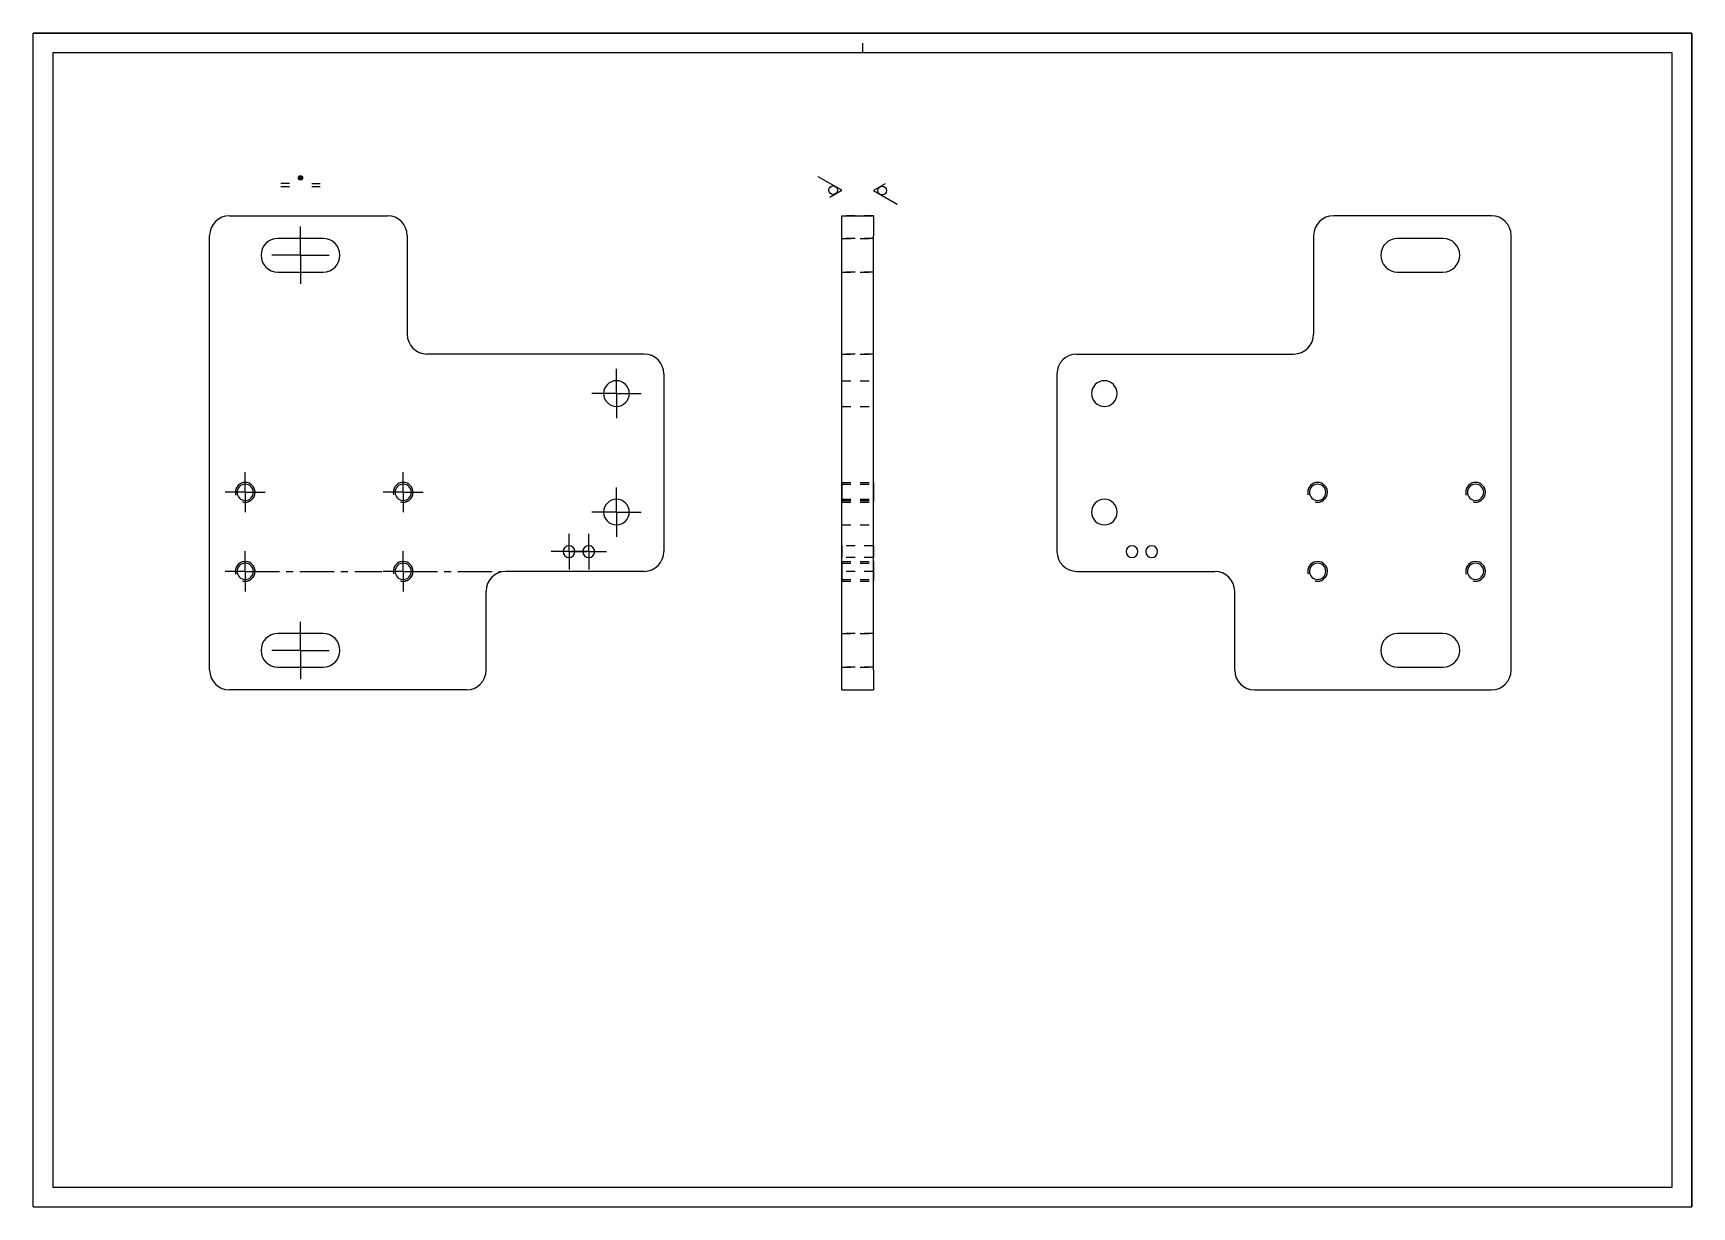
# Model space of a CAD drawing. Header units: millimetres. Extents: x 0 to 420, y 0 to 297.
import ezdxf

# ---------------------------------------------------------------- set-up
doc = ezdxf.new("R2010")
doc.units = ezdxf.units.MM
doc.header["$LTSCALE"] = 23.1
doc.linetypes.add('CENTER', pattern=[0.6, 0.375, -0.075, 0.075, -0.075])
doc.linetypes.add('HIDDEN', pattern=[0.2, 0.1, -0.1])
doc.layers.get('0').update_dxf_attribs({"linetype": 'CONTINUOUS', "true_color": 0xffffff})
for name, color, linetype, true_color in [('3_ALL_AXES', 7, 'CONTINUOUS', 0xffffff), ('DEFAULT_1', 7, 'CENTER', 0xffffff), ('DEFAULT_2', 6, 'HIDDEN', 0xff00ff), ('NOTE2D', 7, 'CONTINUOUS', 0xffffff)]:
    doc.layers.add(name, color=color, linetype=linetype, true_color=true_color)

# ---------------------------------------------------------------- blocks, each defined once
blk = doc.blocks.new('LAV-SUP_BL2', base_point=(215.77, 256.31))
at = {"layer": 'NOTE2D', "color": 3, "linetype": 'CONTINUOUS', "true_color": 0x00ff00}
for p, q in [((215.77, 258.9), (212.77, 257.15)), ((212.77, 257.15), (218.77, 253.72))]:
    blk.add_line(p, q, dxfattribs=at)
blk.add_circle((214.97, 257.16), 1.1, dxfattribs=at)
blk = doc.blocks.new('LAV-SUP_BL3', base_point=(201.77, 258.1))
at = {"layer": 'NOTE2D', "color": 3, "linetype": 'CONTINUOUS', "true_color": 0x00ff00}
for p, q in [((204.77, 257.26), (198.77, 260.69)), ((201.77, 255.51), (204.77, 257.26))]:
    blk.add_line(p, q, dxfattribs=at)
blk.add_circle((202.57, 257.26), 1.1, dxfattribs=at)
blk = doc.blocks.new('UGUALE-UGUALE_BL5', base_point=(67.71, 259.58))
at = {"layer": 'NOTE2D', "linetype": 'CONTINUOUS', "true_color": 0x00ff00}
blk.add_hatch(color=3, dxfattribs=at).paths.add_polyline_path([(68.21, 260.39), (68.2, 260.31), (68.19, 260.24), (68.16, 260.16), (68.12, 260.09), (68.07, 260.03), (68.01, 259.98), (67.94, 259.93), (67.87, 259.9), (67.79, 259.87), (67.71, 259.86), (67.63, 259.86), (67.55, 259.88), (67.48, 259.9), (67.41, 259.94), (67.34, 259.98), (67.28, 260.04), (67.23, 260.1), (67.19, 260.17), (67.17, 260.25), (67.15, 260.32), (67.14, 260.4), (67.15, 260.48), (67.17, 260.56), (67.2, 260.64), (67.24, 260.7), (67.29, 260.77), (67.35, 260.82), (67.42, 260.86), (67.49, 260.89), (67.57, 260.92), (67.65, 260.93), (67.73, 260.92), (67.81, 260.91), (67.89, 260.88), (67.96, 260.85), (68.02, 260.8), (68.08, 260.74), (68.13, 260.68), (68.16, 260.61), (68.19, 260.53), (68.21, 260.46)])
at = {"layer": 'NOTE2D', "color": 3, "linetype": 'CONTINUOUS', "true_color": 0x00ff00}
for p, q in [((64.87, 258.95), (62.74, 258.95)), ((62.74, 258.24), (64.87, 258.24)), ((70.55, 258.95), (72.68, 258.95)), ((70.55, 258.24), (72.68, 258.24))]:
    blk.add_line(p, q, dxfattribs=at)
blk.add_lwpolyline([(68.21, 260.39), (68.2, 260.31), (68.19, 260.24), (68.16, 260.16), (68.12, 260.09), (68.07, 260.03), (68.01, 259.98), (67.94, 259.93), (67.87, 259.9), (67.79, 259.87), (67.71, 259.86), (67.63, 259.86), (67.55, 259.88), (67.48, 259.9), (67.41, 259.94), (67.34, 259.98), (67.28, 260.04), (67.23, 260.1), (67.19, 260.17), (67.17, 260.25), (67.15, 260.32), (67.14, 260.4), (67.15, 260.48), (67.17, 260.56), (67.2, 260.64), (67.24, 260.7), (67.29, 260.77), (67.35, 260.82), (67.42, 260.86), (67.49, 260.89), (67.57, 260.92), (67.65, 260.93), (67.73, 260.92), (67.81, 260.91), (67.89, 260.88), (67.96, 260.85), (68.02, 260.8), (68.08, 260.74), (68.13, 260.68), (68.16, 260.61), (68.19, 260.53), (68.21, 260.46), (68.21, 260.39)], dxfattribs=at)
blk.add_circle((67.68, 260.39), 0.532, dxfattribs=at)

msp = doc.modelspace()

# ---------------------------------------------------------------- linework, layer by layer
at = {"color": 7, "linetype": 'CONTINUOUS', "true_color": 0xffffff}
for p, q in [((0, 297), (420, 297)), ((0, 0), (0, 297)), ((420, 0), (420, 297)), ((415, 292), (5, 292)), ((5, 292), (5, 5)), ((415, 5), (415, 292)), ((49.69, 250.81), (89.69, 250.81)), ((204.77, 245.81), (204.77, 250.81)), ((204.77, 250.81), (212.77, 250.81)), ((212.77, 250.81), (212.77, 245.81)), ((369.24, 250.81), (329.24, 250.81)), ((44.69, 135.81), (44.69, 245.81)), ((73.44, 245.06), (61.94, 245.06)), ((94.69, 245.81), (94.69, 220.81)), ((204.77, 135.81), (204.77, 245.81)), ((212.77, 135.81), (212.77, 245.81)), ((324.24, 245.81), (324.24, 220.81)), ((356.99, 245.06), (345.49, 245.06)), ((374.24, 135.81), (374.24, 245.81)), ((61.94, 236.56), (73.44, 236.56)), ((345.49, 236.56), (356.99, 236.56)), ((154.69, 215.81), (99.69, 215.81)), ((264.24, 215.81), (319.24, 215.81)), ((159.69, 210.81), (159.69, 165.81)), ((259.24, 210.81), (259.24, 165.81)), ((154.69, 160.81), (119.69, 160.81)), ((264.24, 160.81), (299.24, 160.81)), ((114.69, 135.81), (114.69, 155.81)), ((304.24, 135.81), (304.24, 155.81)), ((73.44, 145.06), (61.94, 145.06)), ((356.99, 145.06), (345.49, 145.06)), ((61.94, 136.56), (73.44, 136.56)), ((204.77, 130.81), (204.77, 135.81)), ((212.77, 135.81), (212.77, 130.81)), ((345.49, 136.56), (356.99, 136.56)), ((109.69, 130.81), (49.69, 130.81)), ((204.77, 130.81), (212.77, 130.81)), ((309.24, 130.81), (369.24, 130.81)), ((5, 5), (415, 5)), ((0, 0), (420, 0))]:
    msp.add_line(p, q, dxfattribs=at)
at = {"color": 4, "linetype": 'CONTINUOUS', "true_color": 0x00ffff}
for p, q in [((0, 0), (0, 297)), ((420, 297), (0, 297)), ((210, 294.5), (210, 292)), ((420, 297), (420, 0)), ((0, 0), (420, 0))]:
    msp.add_line(p, q, dxfattribs=at)
at = {"color": 7, "linetype": 'CONTINUOUS', "true_color": 0xffffff}
for centre, radius, start, end in [((49.69, 245.81), 5, 90, 180), ((89.69, 245.81), 5, 0, 90), ((329.24, 245.81), 5, 90, 180), ((369.24, 245.81), 5, 0, 90), ((61.94, 240.81), 4.25, 90, 270), ((73.44, 240.81), 4.25, 270, 90), ((345.49, 240.81), 4.25, 90, 270), ((356.99, 240.81), 4.25, 270, 90), ((99.69, 220.81), 5, 180, 270), ((319.24, 220.81), 5, 270, 360), ((154.69, 210.81), 5, 0, 90), ((264.24, 210.81), 5, 90, 180), ((53.69, 180.81), 2.06, 0, 180), ((53.69, 180.81), 2.06, 180, 360), ((93.69, 180.81), 2.06, 0, 180), ((93.69, 180.81), 2.06, 180, 360), ((325.24, 180.81), 2.06, 0, 180), ((325.24, 180.81), 2.06, 180, 360), ((365.24, 180.81), 2.06, 0, 180), ((365.24, 180.81), 2.06, 180, 360), ((135.69, 165.81), 1.5, 0, 180), ((135.69, 165.81), 1.5, 180, 360), ((140.69, 165.81), 1.5, 0, 180), ((140.69, 165.81), 1.5, 180, 360), ((154.69, 165.81), 5, 270, 360), ((264.24, 165.81), 5, 180, 270), ((278.24, 165.81), 1.5, 0, 180), ((278.24, 165.81), 1.5, 180, 360), ((283.24, 165.81), 1.5, 0, 180), ((283.24, 165.81), 1.5, 180, 360), ((53.69, 160.81), 2.06, 0, 180), ((53.69, 160.81), 2.06, 180, 360), ((119.69, 155.81), 5, 90, 180), ((299.24, 155.81), 5, 0, 90), ((365.24, 160.81), 2.06, 0, 180), ((365.24, 160.81), 2.06, 180, 360), ((61.94, 140.81), 4.25, 90, 270), ((73.44, 140.81), 4.25, 270, 90), ((345.49, 140.81), 4.25, 90, 270), ((356.99, 140.81), 4.25, 270, 90), ((49.69, 135.81), 5, 180, 270), ((109.69, 135.81), 5, 270, 360), ((309.24, 135.81), 5, 180, 270), ((369.24, 135.81), 5, 270, 360)]:
    msp.add_arc(centre, radius, start, end, dxfattribs=at)
at = {"color": 3, "linetype": 'CONTINUOUS', "true_color": 0x00ff00}
for centre, start, end in [((53.69, 180.81), 0, 180), ((53.69, 180.81), 180, 195), ((53.69, 180.81), 255, 360), ((93.69, 180.81), 0, 180), ((93.69, 180.81), 180, 195), ((93.69, 180.81), 255, 360), ((325.24, 180.81), 0, 180), ((325.24, 180.81), 180, 195), ((325.24, 180.81), 255, 360), ((365.24, 180.81), 0, 180), ((365.24, 180.81), 180, 195), ((365.24, 180.81), 255, 360), ((53.69, 160.81), 0, 180), ((53.69, 160.81), 180, 195), ((53.69, 160.81), 255, 360), ((93.69, 160.81), 0, 180), ((93.69, 160.81), 180, 195), ((93.69, 160.81), 255, 360), ((325.24, 160.81), 0, 180), ((325.24, 160.81), 180, 195), ((325.24, 160.81), 255, 360), ((365.24, 160.81), 0, 180), ((365.24, 160.81), 180, 195), ((365.24, 160.81), 255, 360)]:
    msp.add_arc(centre, 2.5, start, end, dxfattribs=at)
at = {"layer": '3_ALL_AXES', "color": 3, "linetype": 'CENTER', "true_color": 0x00ff00}
for p, q in [((147.69, 205.81), (147.69, 212.06)), ((147.69, 205.81), (141.44, 205.81)), ((147.69, 205.81), (153.94, 205.81)), ((147.69, 205.81), (147.69, 199.56)), ((147.69, 175.81), (147.69, 182.06)), ((147.69, 175.81), (141.44, 175.81)), ((147.69, 175.81), (153.94, 175.81)), ((147.69, 175.81), (147.69, 169.56)), ((93.69, 160.81), (93.69, 165.88)), ((93.69, 160.81), (88.62, 160.81)), ((93.69, 160.81), (118.35, 160.81)), ((93.69, 160.81), (93.69, 155.75))]:
    msp.add_line(p, q, dxfattribs=at)
at = {"layer": '3_ALL_AXES', "color": 6, "linetype": 'HIDDEN', "true_color": 0xff00ff}
for p, q in [((204.77, 209.06), (212.77, 209.06)), ((204.77, 205.81), (204.77, 209.06)), ((204.77, 202.56), (204.77, 205.81)), ((212.77, 205.81), (212.77, 209.06)), ((212.77, 202.56), (212.77, 205.81)), ((204.77, 202.56), (212.77, 202.56)), ((204.77, 179.06), (212.77, 179.06)), ((204.77, 178.63), (204.77, 179.06)), ((204.77, 178.31), (204.77, 178.63)), ((204.77, 175.81), (204.77, 178.31)), ((212.77, 178.63), (212.77, 179.06)), ((212.77, 175.81), (212.77, 178.63)), ((204.77, 172.56), (204.77, 175.81)), ((204.77, 172.56), (212.77, 172.56)), ((212.77, 172.56), (212.77, 175.81)), ((204.77, 162.88), (212.77, 162.88)), ((204.77, 162.88), (204.77, 160.81)), ((204.77, 160.81), (204.77, 158.75)), ((212.77, 162.88), (212.77, 160.81)), ((212.77, 160.81), (212.77, 158.75)), ((204.77, 158.75), (212.77, 158.75))]:
    msp.add_line(p, q, dxfattribs=at)
at = {"layer": '3_ALL_AXES', "color": 7, "linetype": 'CONTINUOUS', "true_color": 0xffffff}
for centre, radius, start, end in [((147.69, 205.81), 3.25, 0, 180), ((147.69, 205.81), 3.25, 180, 360), ((271.24, 205.81), 3.25, 0, 180), ((271.24, 205.81), 3.25, 180, 360), ((147.69, 175.81), 3.25, 0, 180), ((271.24, 175.81), 3.25, 0, 180), ((147.69, 175.81), 3.25, 180, 360), ((271.24, 175.81), 3.25, 180, 360), ((93.69, 160.81), 2.06, 0, 180), ((93.69, 160.81), 2.06, 180, 360), ((325.24, 160.81), 2.06, 0, 180), ((325.24, 160.81), 2.06, 180, 360)]:
    msp.add_arc(centre, radius, start, end, dxfattribs=at)
at = {"layer": 'DEFAULT_1', "color": 3, "linetype": 'CENTER', "true_color": 0x00ff00}
for p, q in [((67.69, 240.81), (67.69, 248.06)), ((67.69, 240.81), (60.44, 240.81)), ((67.69, 240.81), (74.94, 240.81)), ((67.69, 240.81), (67.69, 233.56)), ((53.69, 180.81), (53.69, 185.88)), ((93.69, 180.81), (93.69, 185.88)), ((53.69, 180.81), (48.62, 180.81)), ((53.69, 180.81), (58.75, 180.81)), ((53.69, 180.81), (53.69, 175.75)), ((93.69, 180.81), (88.62, 180.81)), ((93.69, 180.81), (98.75, 180.81)), ((93.69, 180.81), (93.69, 175.75)), ((135.69, 165.81), (135.69, 170.31)), ((140.69, 165.81), (140.69, 170.31)), ((53.69, 160.81), (53.69, 165.88)), ((135.69, 165.81), (131.19, 165.81)), ((135.69, 165.81), (140.19, 165.81)), ((135.69, 165.81), (135.69, 161.31)), ((140.69, 165.81), (136.19, 165.81)), ((140.69, 165.81), (145.19, 165.81)), ((140.69, 165.81), (140.69, 161.31)), ((53.69, 160.81), (48.62, 160.81)), ((53.69, 160.81), (88.41, 160.81)), ((53.69, 160.81), (53.69, 155.75)), ((67.69, 140.81), (67.69, 148.06)), ((67.69, 140.81), (60.44, 140.81)), ((67.69, 140.81), (74.94, 140.81)), ((67.69, 140.81), (67.69, 133.56))]:
    msp.add_line(p, q, dxfattribs=at)
at = {"layer": 'DEFAULT_2', "color": 6, "linetype": 'HIDDEN', "true_color": 0xff00ff}
for p, q in [((212.77, 250.81), (204.77, 250.81)), ((204.77, 245.06), (212.77, 245.06)), ((204.77, 236.56), (204.77, 245.06)), ((212.77, 245.06), (204.77, 245.06)), ((212.77, 236.56), (212.77, 245.06)), ((204.77, 236.56), (212.77, 236.56)), ((212.77, 236.56), (204.77, 236.56)), ((212.77, 215.81), (204.77, 215.81)), ((204.77, 215.81), (212.77, 215.81)), ((204.77, 183.31), (204.77, 180.81)), ((204.77, 180.81), (204.77, 183.31)), ((204.77, 183.31), (212.77, 183.31)), ((204.77, 183.31), (204.77, 180.81)), ((204.77, 180.81), (204.77, 183.31)), ((204.77, 183.31), (212.77, 183.31)), ((204.77, 182.88), (212.77, 182.88)), ((204.77, 182.88), (212.77, 182.88)), ((204.77, 182.88), (204.77, 180.81)), ((204.77, 182.88), (204.77, 180.81)), ((204.77, 178.31), (204.77, 180.81)), ((204.77, 180.81), (204.77, 178.31)), ((204.77, 178.31), (204.77, 180.81)), ((204.77, 180.81), (204.77, 178.31)), ((204.77, 180.81), (204.77, 178.75)), ((204.77, 180.81), (204.77, 178.75)), ((212.77, 183.31), (212.77, 180.81)), ((212.77, 180.81), (212.77, 183.31)), ((212.77, 183.31), (212.77, 180.81)), ((212.77, 180.81), (212.77, 183.31)), ((212.77, 182.88), (212.77, 180.81)), ((212.77, 182.88), (212.77, 180.81)), ((212.77, 180.81), (212.77, 178.75)), ((212.77, 180.81), (212.77, 178.75)), ((212.77, 178.31), (212.77, 180.81)), ((212.77, 180.81), (212.77, 178.31)), ((212.77, 178.31), (212.77, 180.81)), ((212.77, 180.81), (212.77, 178.31)), ((204.77, 178.75), (212.77, 178.75)), ((204.77, 178.75), (212.77, 178.75)), ((204.77, 178.31), (212.77, 178.31)), ((204.77, 178.31), (212.77, 178.31)), ((212.77, 167.31), (204.77, 167.31)), ((212.77, 167.31), (204.77, 167.31)), ((204.77, 167.31), (204.77, 165.81)), ((204.77, 167.31), (204.77, 165.81)), ((204.77, 165.81), (204.77, 164.31)), ((204.77, 165.81), (204.77, 164.31)), ((212.77, 164.31), (204.77, 164.31)), ((212.77, 164.31), (204.77, 164.31)), ((212.77, 167.31), (212.77, 165.81)), ((212.77, 167.31), (212.77, 165.81)), ((212.77, 165.81), (212.77, 164.31)), ((212.77, 165.81), (212.77, 164.31)), ((204.77, 163.31), (204.77, 160.81)), ((204.77, 160.81), (204.77, 163.31)), ((204.77, 163.31), (212.77, 163.31)), ((204.77, 163.31), (204.77, 160.81)), ((204.77, 160.81), (204.77, 163.31)), ((204.77, 163.31), (212.77, 163.31)), ((204.77, 162.88), (212.77, 162.88)), ((204.77, 162.88), (204.77, 160.81)), ((204.77, 158.31), (204.77, 160.81)), ((204.77, 160.81), (204.77, 158.31)), ((204.77, 160.81), (204.77, 158.75)), ((204.77, 158.31), (204.77, 160.81)), ((204.77, 160.81), (204.77, 158.31)), ((212.77, 160.81), (204.77, 160.81)), ((212.77, 160.81), (204.77, 160.81)), ((212.77, 163.31), (212.77, 160.81)), ((212.77, 160.81), (212.77, 163.31)), ((212.77, 163.31), (212.77, 160.81)), ((212.77, 160.81), (212.77, 163.31)), ((212.77, 162.88), (212.77, 160.81)), ((212.77, 160.81), (212.77, 158.75)), ((212.77, 158.31), (212.77, 160.81)), ((212.77, 160.81), (212.77, 158.31)), ((212.77, 158.31), (212.77, 160.81)), ((212.77, 160.81), (212.77, 158.31)), ((204.77, 158.75), (212.77, 158.75)), ((204.77, 158.31), (212.77, 158.31)), ((204.77, 158.31), (212.77, 158.31)), ((204.77, 145.06), (212.77, 145.06)), ((204.77, 136.56), (204.77, 145.06)), ((212.77, 145.06), (204.77, 145.06)), ((212.77, 136.56), (212.77, 145.06)), ((204.77, 136.56), (212.77, 136.56)), ((212.77, 136.56), (204.77, 136.56)), ((204.77, 130.81), (212.77, 130.81))]:
    msp.add_line(p, q, dxfattribs=at)
for centre, start, end in [((53.69, 180.81), 0, 180), ((53.69, 180.81), 180, 195), ((53.69, 180.81), 255, 360), ((93.69, 180.81), 0, 180), ((93.69, 180.81), 180, 195), ((93.69, 180.81), 255, 360), ((325.24, 180.81), 0, 180), ((325.24, 180.81), 180, 195), ((325.24, 180.81), 255, 360), ((365.24, 180.81), 0, 180), ((365.24, 180.81), 180, 195), ((365.24, 180.81), 255, 360), ((53.69, 160.81), 0, 180), ((53.69, 160.81), 180, 195), ((53.69, 160.81), 255, 360), ((93.69, 160.81), 0, 180), ((93.69, 160.81), 180, 195), ((93.69, 160.81), 255, 360), ((325.24, 160.81), 0, 180), ((325.24, 160.81), 180, 195), ((325.24, 160.81), 255, 360), ((365.24, 160.81), 0, 180), ((365.24, 160.81), 180, 195), ((365.24, 160.81), 255, 360)]:
    msp.add_arc(centre, 2.5, start, end, dxfattribs=at)

# ---------------------------------------------------------------- block references
at = {"layer": 'NOTE2D', "color": 3, "linetype": 'CONTINUOUS', "true_color": 0x00ff00}
for name, p in [('UGUALE-UGUALE_BL5', (67.71, 259.58)), ('LAV-SUP_BL3', (201.77, 258.1)), ('LAV-SUP_BL2', (215.77, 256.31))]:
    msp.add_blockref(name, p, dxfattribs=at)

doc.saveas('drawing.dxf')
